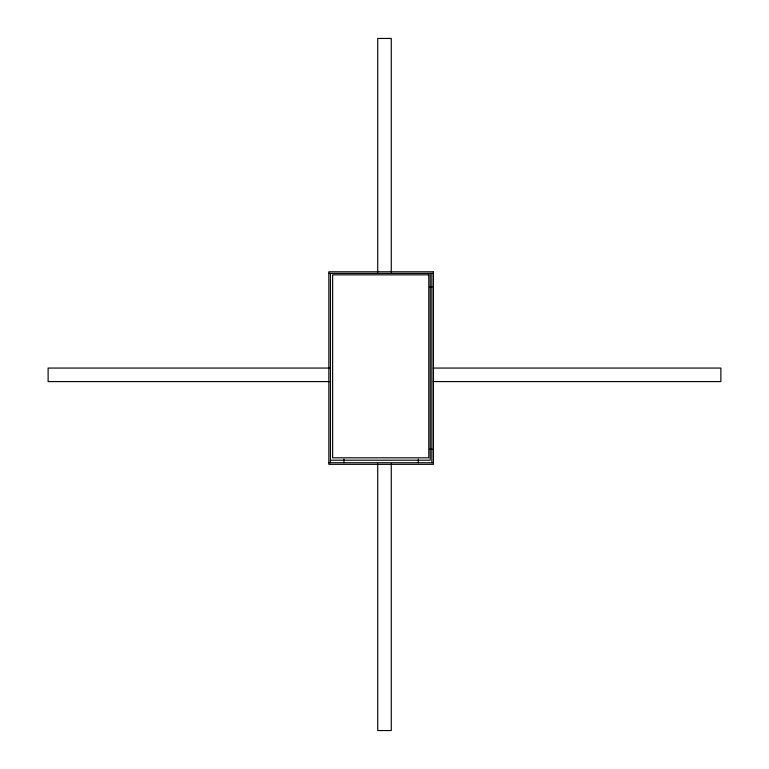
<?xml version="1.0" encoding="UTF-8"?>
<svg xmlns="http://www.w3.org/2000/svg" width="769" height="769" viewBox="0 0 769 769"><rect width="100%" height="100%" fill="white"/><g stroke="black" fill="none" stroke-linecap="round" stroke-linejoin="round"><path stroke-width="1.15" d="M328.844 273.389L433.437 273.389M429.871 286.914L432.245 286.914M329.814 368.063L48.12 368.063L48.12 381.587L329.814 381.587M433.187 368.063L720.88 368.063L720.88 381.587L433.187 381.587M429.871 449.211L432.245 449.211M330.439 460.208L430.236 460.208L430.236 273.389M328.844 462.736L433.437 462.736M431.842 273.389L431.842 462.736M418.317 459.141L418.317 462.736M391.267 272.197L391.267 38.45L377.733 38.45L377.733 272.197M391.267 463.813L391.267 730.55L377.733 730.55L377.733 463.813M343.964 459.141L343.964 462.736M330.439 273.389L330.439 462.736M433.437 271.784L328.844 271.784L328.844 464.341L433.437 464.341L433.437 271.784M428.785 274.85L332.631 274.85L332.631 457.824L428.785 457.824L428.785 274.85"/></g></svg>
